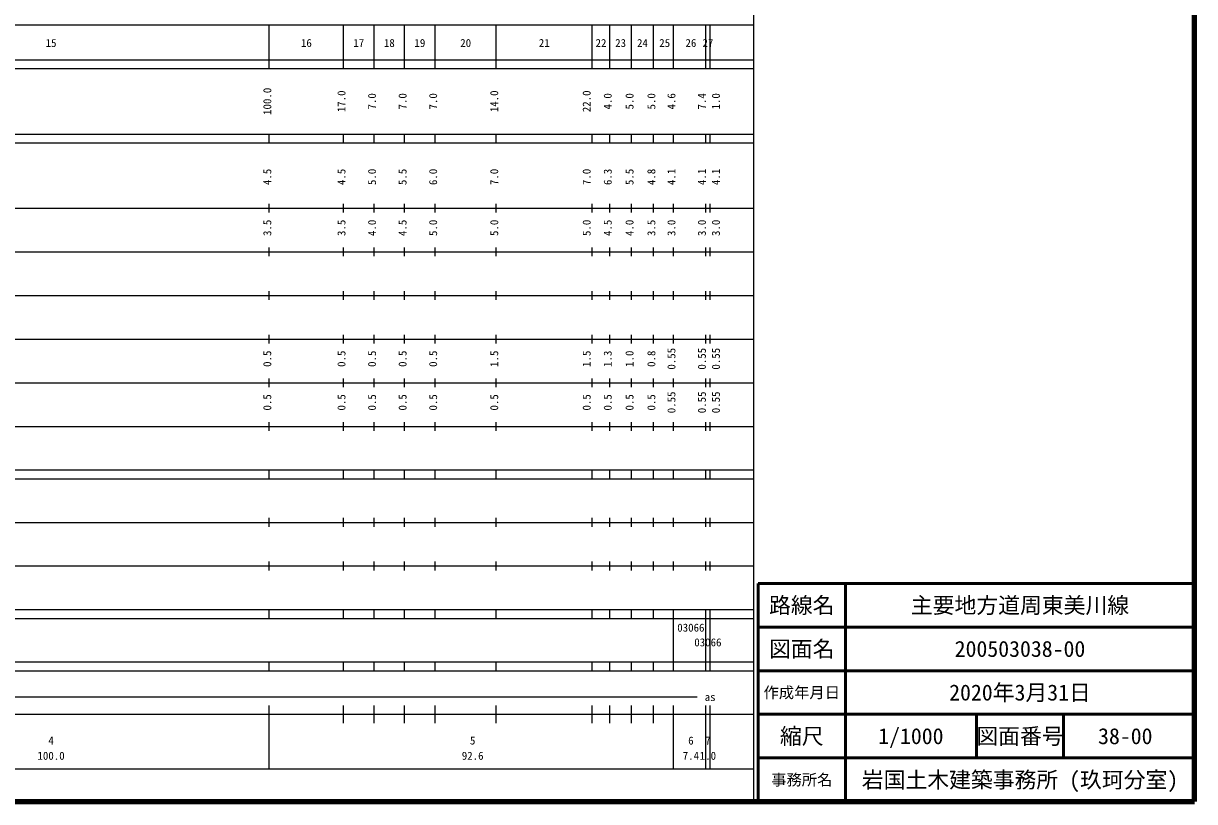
# Model space of a CAD drawing. Units: millimetres on the paper, enlarged 1000 times. Extents: x 40000 to 680000, y 20000 to 380000.
# Drawn here: x 411668 to 680000, y 20000 to 198357 of the extents above; entities that cross this region are included whole.
import ezdxf
from ezdxf.enums import TextEntityAlignment as Align

# ---------------------------------------------------------------- set-up
doc = ezdxf.new("R2010")
doc.units = ezdxf.units.MM
doc.header["$LTSCALE"] = 1000
for name, color, linetype, lineweight in [('M-TTL', 2, 'Continuous', 140), ('M-TTL-BAND', 7, 'Continuous', 25), ('M-TTL-FRAM', 2, 'Continuous', 50), ('M-TTL-LINE', 7, 'Continuous', 50)]:
    doc.layers.add(name, color=color, linetype=linetype, lineweight=lineweight)
doc.layers.add('M-TTL-TXT', color=7, linetype='Continuous')
doc.styles.add('ＭＳ ゴシック', font='')
doc.styles.get('ＭＳ ゴシック').set_extended_font_data('MS Gothic')

msp = doc.modelspace()

# ---------------------------------------------------------------- linework, layer by layer
at = {"layer": 'M-TTL'}
for p, q in [((680000, 20000), (680000, 380000)), ((40000, 20000), (680000, 20000))]:
    msp.add_line(p, q, dxfattribs=at)
at = {"layer": 'M-TTL-BAND'}
for p, q in [((579000, 20000), (579000, 370000)), ((68000, 198000), (579000, 198000)), ((468000, 188000), (468000, 198000)), ((485000, 188000), (485000, 198000)), ((492000, 188000), (492000, 198000)), ((499000, 188000), (499000, 198000)), ((506000, 188000), (506000, 198000)), ((520000, 188000), (520000, 198000)), ((542000, 188000), (542000, 198000)), ((546000, 188000), (546000, 198000)), ((551000, 188000), (551000, 198000)), ((556000, 188000), (556000, 198000)), ((560600, 188000), (560600, 198000)), ((568000, 188000), (568000, 198000)), ((569000, 188000), (569000, 198000)), ((40000, 190000), (579000, 190000)), ((40000, 188000), (579000, 188000)), ((40000, 173000), (579000, 173000)), ((468000, 171000), (468000, 173000)), ((485000, 171000), (485000, 173000)), ((492000, 171000), (492000, 173000)), ((499000, 171000), (499000, 173000)), ((506000, 171000), (506000, 173000)), ((520000, 171000), (520000, 173000)), ((542000, 171000), (542000, 173000)), ((546000, 171000), (546000, 173000)), ((551000, 171000), (551000, 173000)), ((556000, 171000), (556000, 173000)), ((560600, 171000), (560600, 173000)), ((568000, 171000), (568000, 173000)), ((569000, 171000), (569000, 173000)), ((40000, 171000), (579000, 171000)), ((40000, 156000), (579000, 156000)), ((468000, 155000), (468000, 157000)), ((485000, 155000), (485000, 157000)), ((492000, 155000), (492000, 157000)), ((499000, 155000), (499000, 157000)), ((506000, 155000), (506000, 157000)), ((520000, 155000), (520000, 157000)), ((542000, 155000), (542000, 157000)), ((546000, 155000), (546000, 157000)), ((551000, 155000), (551000, 157000)), ((556000, 155000), (556000, 157000)), ((560600, 155000), (560600, 157000)), ((568000, 155000), (568000, 157000)), ((569000, 155000), (569000, 157000)), ((46000, 146000), (579000, 146000)), ((468000, 145000), (468000, 147000)), ((485000, 145000), (485000, 147000)), ((492000, 145000), (492000, 147000)), ((499000, 145000), (499000, 147000)), ((506000, 145000), (506000, 147000)), ((520000, 145000), (520000, 147000)), ((542000, 145000), (542000, 147000)), ((546000, 145000), (546000, 147000)), ((551000, 145000), (551000, 147000)), ((556000, 145000), (556000, 147000)), ((560600, 145000), (560600, 147000)), ((568000, 145000), (568000, 147000)), ((569000, 145000), (569000, 147000)), ((468000, 135000), (468000, 137000)), ((485000, 135000), (485000, 137000)), ((492000, 135000), (492000, 137000)), ((499000, 135000), (499000, 137000)), ((506000, 135000), (506000, 137000)), ((520000, 135000), (520000, 137000)), ((542000, 135000), (542000, 137000)), ((546000, 135000), (546000, 137000)), ((551000, 135000), (551000, 137000)), ((556000, 135000), (556000, 137000)), ((560600, 135000), (560600, 137000)), ((568000, 135000), (568000, 137000)), ((569000, 135000), (569000, 137000)), ((52000, 136000), (579000, 136000)), ((468000, 125000), (468000, 127000)), ((485000, 125000), (485000, 127000)), ((492000, 125000), (492000, 127000)), ((499000, 125000), (499000, 127000)), ((506000, 125000), (506000, 127000)), ((520000, 125000), (520000, 127000)), ((542000, 125000), (542000, 127000)), ((546000, 125000), (546000, 127000)), ((551000, 125000), (551000, 127000)), ((556000, 125000), (556000, 127000)), ((560600, 125000), (560600, 127000)), ((568000, 125000), (568000, 127000)), ((569000, 125000), (569000, 127000)), ((46000, 126000), (579000, 126000)), ((52000, 116000), (579000, 116000)), ((468000, 115000), (468000, 117000)), ((485000, 115000), (485000, 117000)), ((492000, 115000), (492000, 117000)), ((499000, 115000), (499000, 117000)), ((506000, 115000), (506000, 117000)), ((520000, 115000), (520000, 117000)), ((542000, 115000), (542000, 117000)), ((546000, 115000), (546000, 117000)), ((551000, 115000), (551000, 117000)), ((556000, 115000), (556000, 117000)), ((560600, 115000), (560600, 117000)), ((568000, 115000), (568000, 117000)), ((569000, 115000), (569000, 117000)), ((46000, 106000), (579000, 106000)), ((468000, 105000), (468000, 107000)), ((485000, 105000), (485000, 107000)), ((492000, 105000), (492000, 107000)), ((499000, 105000), (499000, 107000)), ((506000, 105000), (506000, 107000)), ((520000, 105000), (520000, 107000)), ((542000, 105000), (542000, 107000)), ((546000, 105000), (546000, 107000)), ((551000, 105000), (551000, 107000)), ((556000, 105000), (556000, 107000)), ((560600, 105000), (560600, 107000)), ((568000, 105000), (568000, 107000)), ((569000, 105000), (569000, 107000)), ((40000, 96000), (579000, 96000)), ((40000, 94000), (579000, 94000)), ((468000, 94000), (468000, 96000)), ((485000, 94000), (485000, 96000)), ((492000, 94000), (492000, 96000)), ((499000, 94000), (499000, 96000)), ((506000, 94000), (506000, 96000)), ((520000, 94000), (520000, 96000)), ((542000, 94000), (542000, 96000)), ((546000, 94000), (546000, 96000)), ((551000, 94000), (551000, 96000)), ((556000, 94000), (556000, 96000)), ((560600, 94000), (560600, 96000)), ((568000, 94000), (568000, 96000)), ((569000, 94000), (569000, 96000)), ((49000, 84000), (579000, 84000)), ((468000, 83000), (468000, 85000)), ((485000, 83000), (485000, 85000)), ((492000, 83000), (492000, 85000)), ((499000, 83000), (499000, 85000)), ((506000, 83000), (506000, 85000)), ((520000, 83000), (520000, 85000)), ((542000, 83000), (542000, 85000)), ((546000, 83000), (546000, 85000)), ((551000, 83000), (551000, 85000)), ((556000, 83000), (556000, 85000)), ((560600, 83000), (560600, 85000)), ((568000, 83000), (568000, 85000)), ((569000, 83000), (569000, 85000)), ((40000, 74000), (579000, 74000)), ((468000, 73000), (468000, 75000)), ((485000, 73000), (485000, 75000)), ((492000, 73000), (492000, 75000)), ((499000, 73000), (499000, 75000)), ((506000, 73000), (506000, 75000)), ((520000, 73000), (520000, 75000)), ((542000, 73000), (542000, 75000)), ((546000, 73000), (546000, 75000)), ((551000, 73000), (551000, 75000)), ((556000, 73000), (556000, 75000)), ((560600, 73000), (560600, 75000)), ((568000, 73000), (568000, 75000)), ((569000, 73000), (569000, 75000)), ((40000, 64000), (579000, 64000)), ((40000, 62000), (579000, 62000)), ((468000, 62000), (468000, 64000)), ((485000, 62000), (485000, 64000)), ((492000, 62000), (492000, 64000)), ((499000, 62000), (499000, 64000)), ((506000, 62000), (506000, 64000)), ((520000, 62000), (520000, 64000)), ((542000, 62000), (542000, 64000)), ((546000, 62000), (546000, 64000)), ((551000, 62000), (551000, 64000)), ((556000, 62000), (556000, 64000)), ((560600, 62000), (560600, 64000)), ((560600, 52000), (560600, 62000)), ((568000, 62000), (568000, 64000)), ((568000, 52000), (568000, 62000)), ((568000, 52000), (568000, 62000)), ((569000, 62000), (569000, 64000)), ((569000, 52000), (569000, 62000)), ((40000, 52000), (579000, 52000)), ((468000, 50000), (468000, 52000)), ((485000, 50000), (485000, 52000)), ((492000, 50000), (492000, 52000)), ((499000, 50000), (499000, 52000)), ((506000, 50000), (506000, 52000)), ((520000, 50000), (520000, 52000)), ((542000, 50000), (542000, 52000)), ((546000, 50000), (546000, 52000)), ((551000, 50000), (551000, 52000)), ((556000, 50000), (556000, 52000)), ((560600, 50000), (560600, 52000)), ((568000, 50000), (568000, 52000)), ((569000, 50000), (569000, 52000)), ((40000, 50000), (579000, 50000)), ((71000, 44000), (566000, 44000)), ((468000, 27500), (468000, 42000)), ((485000, 38000), (485000, 42000)), ((492000, 38000), (492000, 42000)), ((499000, 38000), (499000, 42000)), ((506000, 38000), (506000, 42000)), ((520000, 38000), (520000, 42000)), ((542000, 38000), (542000, 42000)), ((546000, 38000), (546000, 42000)), ((551000, 38000), (551000, 42000)), ((556000, 38000), (556000, 42000)), ((560600, 27500), (560600, 42000)), ((568000, 27500), (568000, 42000)), ((569000, 27500), (569000, 42000)), ((40000, 40000), (579000, 40000)), ((68000, 27500), (579000, 27500))]:
    msp.add_line(p, q, dxfattribs=at)
at = {"layer": 'M-TTL-FRAM'}
for p, q in [((680000, 70000), (580000, 70000)), ((580000, 70000), (580000, 20000))]:
    msp.add_line(p, q, dxfattribs=at)
at = {"layer": 'M-TTL-LINE'}
for p, q in [((600000, 70000), (600000, 20000)), ((680000, 60000), (580000, 60000)), ((680000, 50000), (580000, 50000)), ((680000, 40000), (580000, 40000)), ((630000, 40000), (630000, 30000)), ((650000, 40000), (650000, 30000)), ((680000, 30000), (580000, 30000))]:
    msp.add_line(p, q, dxfattribs=at)

# ---------------------------------------------------------------- texts
at = {"layer": 'M-TTL-BAND', "style": 'ＭＳ ゴシック'}
for s, p in [('15', (418000, 192405)), ('16', (476500, 192405)), ('17', (488500, 192405)), ('18', (495500, 192405)), ('19', (502500, 192405)), ('20', (513000, 192405)), ('21', (531000, 192405)), ('22', (544000, 192405)), ('23', (548500, 192405)), ('24', (553500, 192405)), ('25', (558600, 192405)), ('26', (564600, 192405)), ('27', (568500, 192405)), ('as', (569000, 42500)), ('6', (564600, 32523)), ('4', (418000, 32523)), ('5', (514600, 32523)), ('7', (568500, 32523)), ('100.0', (418000, 29033)), ('92.6', (514600, 29033)), ('7.4', (564600, 29033)), ('1.0', (568500, 29033))]:
    msp.add_text(s, height=1833, dxfattribs=at).set_placement(p, align=Align.BOTTOM_CENTER)
for s, p in [('100.0', (469000, 180500)), ('17.0', (486000, 180500)), ('14.0', (521000, 180500)), ('22.0', (542175, 180500)), ('7.0', (493000, 180500)), ('7.0', (500000, 180500)), ('7.0', (507000, 180500)), ('4.0', (547000, 180500)), ('5.0', (552000, 180500)), ('5.0', (557000, 180500)), ('4.6', (561600, 180500)), ('7.4', (568580, 180500)), ('1.0', (571790, 180500)), ('4.5', (469000, 163174)), ('4.5', (486000, 163174)), ('5.0', (493000, 163174)), ('5.5', (500000, 163174)), ('6.0', (507000, 163174)), ('7.0', (521000, 163174)), ('7.0', (542175, 163174)), ('6.3', (547000, 163174)), ('5.5', (552000, 163174)), ('4.8', (557000, 163174)), ('4.1', (561600, 163174)), ('4.1', (568580, 163174)), ('4.1', (571790, 163174)), ('3.5', (469000, 151500)), ('3.5', (486000, 151500)), ('4.0', (493000, 151500)), ('4.5', (500000, 151500)), ('5.0', (507000, 151500)), ('5.0', (521000, 151500)), ('5.0', (542175, 151500)), ('4.5', (547000, 151500)), ('4.0', (552000, 151500)), ('3.5', (557000, 151500)), ('3.0', (561600, 151500)), ('3.0', (568580, 151500)), ('3.0', (571790, 151500)), ('0.55', (561600, 121500)), ('0.55', (568580, 121500)), ('0.55', (571790, 121500)), ('0.5', (469000, 121500)), ('0.5', (486000, 121500)), ('0.5', (493000, 121500)), ('0.5', (500000, 121500)), ('0.5', (507000, 121500)), ('1.5', (521000, 121500)), ('1.5', (542175, 121500)), ('1.3', (547000, 121500)), ('1.0', (552000, 121500)), ('0.8', (557000, 121500)), ('0.5', (469000, 111500)), ('0.5', (486000, 111500)), ('0.5', (493000, 111500)), ('0.5', (500000, 111500)), ('0.5', (507000, 111500)), ('0.5', (521000, 111500)), ('0.5', (542175, 111500)), ('0.5', (547000, 111500)), ('0.5', (552000, 111500)), ('0.5', (557000, 111500)), ('0.55', (561600, 111500)), ('0.55', (568580, 111500)), ('0.55', (571790, 111500))]:
    msp.add_text(s, height=1833, rotation=90, dxfattribs=at).set_placement(p, align=Align.BOTTOM_CENTER)
for p in [(561475, 58405), (565375, 55029)]:
    msp.add_text('03066', height=1833, dxfattribs=at).set_placement(p, align=Align.BOTTOM_LEFT)
at = {"layer": 'M-TTL-TXT', "style": 'ＭＳ ゴシック'}
for s, height, p in [('路線名', 3666, (590000, 65000)), ('路線名', 3666, (590000, 65000)), ('主要地方道周東美川線', 3666, (640000, 65000)), ('図面名', 3666, (590000, 55000)), ('図面名', 3666, (590000, 55000)), ('200503038-00', 3666, (640000, 55000)), ('作成年月日', 2566, (590000, 45000)), ('作成年月日', 2566, (590000, 45000)), ('2020年3月31日', 3666, (640000, 45000)), ('縮尺', 3666, (590000, 35000)), ('縮尺', 3666, (590000, 35000)), ('1/1000', 3666, (615000, 35000)), ('図面番号', 3666, (640000, 35000)), ('図面番号', 3666, (640000, 35000)), ('38-00', 3666, (664125, 35000)), ('岩国土木建築事務所 (玖珂分室)', 3666, (640000, 25000)), ('事務所名', 2566, (590000, 25000)), ('事務所名', 2566, (590000, 25000))]:
    msp.add_text(s, height=height, dxfattribs=at).set_placement(p, align=Align.MIDDLE_CENTER)

doc.saveas('drawing.dxf')
